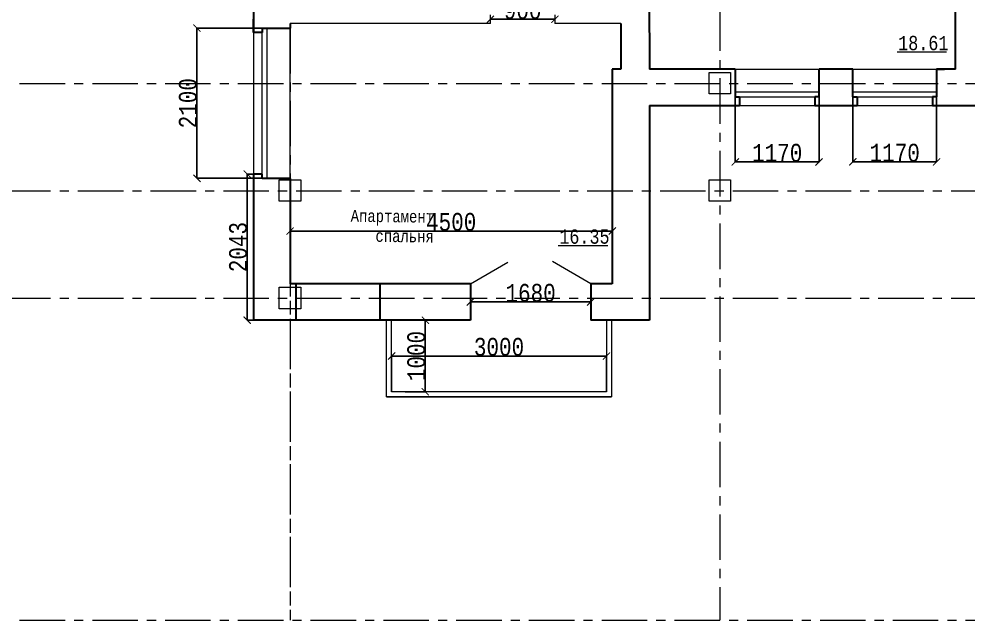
# Model space of a CAD drawing. Header units: millimetres. Extents: x -689206 to 4969298, y -1019800 to 703299.
# Drawn here: x 338194 to 351458, y 539027 to 547427 of the extents above; entities that cross this region are included whole.
import ezdxf

# ---------------------------------------------------------------- set-up
doc = ezdxf.new("R2010")
doc.units = ezdxf.units.MM
doc.linetypes.add('осеваяX2', pattern=[101.6, 63.5, -12.7, 12.7, -12.7])
for name, color, linetype, lineweight in [('б', 231, 'Continuous', 30), ('БАЛКОН', 7, 'Continuous', 20), ('несущие', 7, 'Continuous', 30), ('ОКНА', 250, 'Continuous', 20), ('ПЕРЕГОРОДКИ', 252, 'Continuous', 9), ('РАЗМЕРЫ', 7, 'Continuous', 9), ('стены', 7, 'Continuous', 20)]:
    doc.layers.add(name, color=color, linetype=linetype, lineweight=lineweight)
doc.styles.add('Аннотативный', font='isocteur.ttf', dxfattribs={"width": 0.7, "height": 250})
doc.dimstyles.new('Аннотативный', dxfattribs={"dimscale": 0, "dimtxt": 250, "dimasz": 100, "dimexe": 1.25, "dimexo": 0.625, "dimtad": 1, "dimdec": 0, "dimtxsty": 'Аннотативный', "dimblk": 'ARCHTICK', "dimcen": 2.5, "dimadec": 0, "dimazin": 0, "dimtfac": 1, "dimtdec": 0, "dimtmove": 0, "dimatfit": 3, "dimfxl": 1, "dimarcsym": 0})

# ---------------------------------------------------------------- blocks, each defined once
blk = doc.blocks.new('_ArchTick')
at = {"color": 0, "linetype": 'ByBlock', "const_width": 0.15}
blk.add_lwpolyline([(-0.5, -0.5), (0.5, 0.5)], dxfattribs=at)
blk = doc.blocks.new('*D393')
at = {"layer": 'Defpoints', "color": 0, "lineweight": 20, "transparency": 16777216}
for p in [(341978, 544463), (341978, 543727), (346478, 543727)]:
    blk.add_point(p, dxfattribs=at)
at = {"layer": 'стены', "color": 0, "lineweight": -2, "transparency": 16777216}
for p, q in [((341978, 543728), (341978, 544464)), ((346478, 544463), (341978, 544463)), ((346478, 543728), (346478, 544464))]:
    blk.add_line(p, q, dxfattribs=at)
at = {"layer": 'стены', "color": 0, "lineweight": -2, "transparency": 16777216, "xscale": 100, "yscale": 100, "zscale": 100, "rotation": 180}
blk.add_blockref('_ArchTick', (341978, 544463), dxfattribs=at)
at = {"layer": 'стены', "color": 0, "lineweight": -2, "transparency": 16777216, "xscale": 100, "yscale": 100, "zscale": 100}
blk.add_blockref('_ArchTick', (346478, 544463), dxfattribs=at)
at = {"layer": 'стены', "color": 0, "transparency": 16777216, "insert": (344228, 544589), "char_height": 250, "attachment_point": 5, "style": 'Аннотативный'}
blk.add_mtext('4500', dxfattribs=at)
blk = doc.blocks.new('*D410')
at = {"layer": 'Defpoints', "color": 0, "lineweight": 20, "transparency": 16777216}
for p in [(344776, 547423), (344776, 547423), (345676, 547423)]:
    blk.add_point(p, dxfattribs=at)
at = {"layer": 'стены', "color": 0, "lineweight": -2, "transparency": 16777216}
for p, q in [((344776, 547424), (344776, 547424)), ((345676, 547423), (344776, 547423)), ((345676, 547424), (345676, 547424))]:
    blk.add_line(p, q, dxfattribs=at)
at = {"layer": 'стены', "color": 0, "lineweight": -2, "transparency": 16777216, "xscale": 100, "yscale": 100, "zscale": 100, "rotation": 180}
blk.add_blockref('_ArchTick', (344776, 547423), dxfattribs=at)
at = {"layer": 'стены', "color": 0, "lineweight": -2, "transparency": 16777216, "xscale": 100, "yscale": 100, "zscale": 100}
blk.add_blockref('_ArchTick', (345676, 547423), dxfattribs=at)
at = {"layer": 'стены', "color": 0, "transparency": 16777216, "insert": (345226, 547549), "char_height": 250, "attachment_point": 5, "style": 'Аннотативный'}
blk.add_mtext('900', dxfattribs=at)
blk = doc.blocks.new('*D453')
at = {"layer": 'Defpoints', "color": 0, "linetype": 'ByBlock', "lineweight": 20, "transparency": 16777216}
for p in [(344497, 543472), (344497, 543472), (346177, 543472)]:
    blk.add_point(p, dxfattribs=at)
at = {"layer": 'ПЕРЕГОРОДКИ', "color": 0, "linetype": 'ByBlock', "lineweight": -2, "transparency": 16777216}
for p, q in [((344497, 543473), (344497, 543474)), ((346177, 543472), (344497, 543472)), ((346177, 543473), (346177, 543474))]:
    blk.add_line(p, q, dxfattribs=at)
at = {"layer": 'ПЕРЕГОРОДКИ', "color": 0, "linetype": 'ByBlock', "lineweight": -2, "transparency": 16777216, "xscale": 100, "yscale": 100, "zscale": 100, "rotation": 180}
blk.add_blockref('_ArchTick', (344497, 543472), dxfattribs=at)
at = {"layer": 'ПЕРЕГОРОДКИ', "color": 0, "linetype": 'ByBlock', "lineweight": -2, "transparency": 16777216, "xscale": 100, "yscale": 100, "zscale": 100}
blk.add_blockref('_ArchTick', (346177, 543472), dxfattribs=at)
at = {"layer": 'ПЕРЕГОРОДКИ', "color": 0, "linetype": 'ByBlock', "lineweight": 13, "transparency": 16777216, "insert": (345337, 543598), "char_height": 250, "attachment_point": 5, "style": 'Аннотативный'}
blk.add_mtext('1680', dxfattribs=at)
blk = doc.blocks.new('*D454')
at = {"layer": 'Defpoints', "color": 0, "linetype": 'ByBlock', "lineweight": 20, "transparency": 16777216}
for p in [(343585, 543217), (343867, 543217), (343585, 542217)]:
    blk.add_point(p, dxfattribs=at)
at = {"layer": 'ПЕРЕГОРОДКИ', "color": 0, "linetype": 'ByBlock', "lineweight": -2, "transparency": 16777216}
for p, q in [((343586, 543217), (343868, 543217)), ((343867, 542217), (343867, 543217)), ((343586, 542217), (343868, 542217))]:
    blk.add_line(p, q, dxfattribs=at)
at = {"layer": 'ПЕРЕГОРОДКИ', "color": 0, "linetype": 'ByBlock', "lineweight": -2, "transparency": 16777216, "xscale": 100, "yscale": 100, "zscale": 100}
for p, rotation in [((343867, 543217), 90), ((343867, 542217), 270)]:
    blk.add_blockref('_ArchTick', p, dxfattribs=dict(at, rotation=rotation))
at = {"layer": 'ПЕРЕГОРОДКИ', "color": 0, "linetype": 'ByBlock', "lineweight": 13, "transparency": 16777216, "insert": (343742, 542717), "char_height": 250, "attachment_point": 5, "rotation": 90, "style": 'Аннотативный'}
blk.add_mtext('1000', dxfattribs=at)
blk = doc.blocks.new('*D457')
at = {"layer": 'Defpoints', "color": 0, "linetype": 'ByBlock', "lineweight": 20, "transparency": 16777216}
for p in [(343396, 542717), (343396, 542217), (346396, 542217)]:
    blk.add_point(p, dxfattribs=at)
at = {"layer": 'ПЕРЕГОРОДКИ', "color": 0, "linetype": 'ByBlock', "lineweight": -2, "transparency": 16777216}
for p, q in [((343396, 542218), (343396, 542719)), ((346396, 542717), (343396, 542717)), ((346396, 542218), (346396, 542719))]:
    blk.add_line(p, q, dxfattribs=at)
at = {"layer": 'ПЕРЕГОРОДКИ', "color": 0, "linetype": 'ByBlock', "lineweight": -2, "transparency": 16777216, "xscale": 100, "yscale": 100, "zscale": 100, "rotation": 180}
blk.add_blockref('_ArchTick', (343396, 542717), dxfattribs=at)
at = {"layer": 'ПЕРЕГОРОДКИ', "color": 0, "linetype": 'ByBlock', "lineweight": -2, "transparency": 16777216, "xscale": 100, "yscale": 100, "zscale": 100}
blk.add_blockref('_ArchTick', (346396, 542717), dxfattribs=at)
at = {"layer": 'ПЕРЕГОРОДКИ', "color": 0, "linetype": 'ByBlock', "lineweight": 13, "transparency": 16777216, "insert": (344896, 542843), "char_height": 250, "attachment_point": 5, "style": 'Аннотативный'}
blk.add_mtext('3000', dxfattribs=at)
blk = doc.blocks.new('*D442')
at = {"layer": 'Defpoints', "color": 0, "linetype": 'ByBlock', "lineweight": 20, "transparency": 16777216}
for p in [(340678, 547300), (341978, 547300), (341978, 545200)]:
    blk.add_point(p, dxfattribs=at)
at = {"layer": 'несущие', "color": 0, "linetype": 'ByBlock', "lineweight": -2, "transparency": 16777216}
for p, q in [((341977, 547300), (340677, 547300)), ((340678, 545200), (340678, 547300)), ((341977, 545200), (340677, 545200))]:
    blk.add_line(p, q, dxfattribs=at)
at = {"layer": 'несущие', "color": 0, "linetype": 'ByBlock', "lineweight": -2, "transparency": 16777216, "xscale": 100, "yscale": 100, "zscale": 100}
for p, rotation in [((340678, 547300), 90), ((340678, 545200), 270)]:
    blk.add_blockref('_ArchTick', p, dxfattribs=dict(at, rotation=rotation))
at = {"layer": 'несущие', "color": 0, "linetype": 'ByBlock', "lineweight": 13, "transparency": 16777216, "insert": (340553, 546250), "char_height": 250, "attachment_point": 5, "rotation": 90, "style": 'Аннотативный'}
blk.add_mtext('2100', dxfattribs=at)
blk = doc.blocks.new('*D443')
at = {"layer": 'Defpoints', "color": 0, "linetype": 'ByBlock', "lineweight": 20, "transparency": 16777216}
for p in [(341380, 545260), (341468, 545260), (341468, 543217)]:
    blk.add_point(p, dxfattribs=at)
at = {"layer": 'несущие', "color": 0, "linetype": 'ByBlock', "lineweight": -2, "transparency": 16777216}
for p, q in [((341467, 545260), (341379, 545260)), ((341380, 543217), (341380, 545260)), ((341467, 543217), (341379, 543217))]:
    blk.add_line(p, q, dxfattribs=at)
at = {"layer": 'несущие', "color": 0, "linetype": 'ByBlock', "lineweight": -2, "transparency": 16777216, "xscale": 100, "yscale": 100, "zscale": 100}
for p, rotation in [((341380, 545260), 90), ((341380, 543217), 270)]:
    blk.add_blockref('_ArchTick', p, dxfattribs=dict(at, rotation=rotation))
at = {"layer": 'несущие', "color": 0, "linetype": 'ByBlock', "lineweight": 13, "transparency": 16777216, "insert": (341254, 544239), "char_height": 250, "attachment_point": 5, "rotation": 90, "style": 'Аннотативный'}
blk.add_mtext('2043', dxfattribs=at)
blk = doc.blocks.new('*D464')
at = {"layer": 'Defpoints', "color": 0, "linetype": 'ByBlock', "lineweight": 20, "transparency": 16777216}
for p in [(349836, 546727), (351006, 546727), (349836, 545430)]:
    blk.add_point(p, dxfattribs=at)
at = {"layer": 'РАЗМЕРЫ', "color": 0, "linetype": 'ByBlock', "lineweight": -2, "transparency": 16777216}
for p, q in [((349836, 546727), (349836, 545429)), ((351006, 546727), (351006, 545429)), ((351006, 545430), (349836, 545430))]:
    blk.add_line(p, q, dxfattribs=at)
at = {"layer": 'РАЗМЕРЫ', "color": 0, "linetype": 'ByBlock', "lineweight": -2, "transparency": 16777216, "xscale": 100, "yscale": 100, "zscale": 100, "rotation": 180}
blk.add_blockref('_ArchTick', (349836, 545430), dxfattribs=at)
at = {"layer": 'РАЗМЕРЫ', "color": 0, "linetype": 'ByBlock', "lineweight": -2, "transparency": 16777216, "xscale": 100, "yscale": 100, "zscale": 100}
blk.add_blockref('_ArchTick', (351006, 545430), dxfattribs=at)
at = {"layer": 'РАЗМЕРЫ', "color": 0, "linetype": 'ByBlock', "lineweight": 13, "transparency": 16777216, "insert": (350421, 545556), "char_height": 250, "attachment_point": 5, "style": 'Аннотативный'}
blk.add_mtext('1170', dxfattribs=at)
blk = doc.blocks.new('*D465')
at = {"layer": 'Defpoints', "color": 0, "linetype": 'ByBlock', "lineweight": 20, "transparency": 16777216}
for p in [(348195, 546727), (349365, 546727), (349365, 545429)]:
    blk.add_point(p, dxfattribs=at)
at = {"layer": 'РАЗМЕРЫ', "color": 0, "linetype": 'ByBlock', "lineweight": -2, "transparency": 16777216}
for p, q in [((348195, 546727), (348195, 545428)), ((349365, 546727), (349365, 545428)), ((348195, 545429), (349365, 545429))]:
    blk.add_line(p, q, dxfattribs=at)
at = {"layer": 'РАЗМЕРЫ', "color": 0, "linetype": 'ByBlock', "lineweight": -2, "transparency": 16777216, "xscale": 100, "yscale": 100, "zscale": 100, "rotation": 180}
blk.add_blockref('_ArchTick', (348195, 545429), dxfattribs=at)
at = {"layer": 'РАЗМЕРЫ', "color": 0, "linetype": 'ByBlock', "lineweight": -2, "transparency": 16777216, "xscale": 100, "yscale": 100, "zscale": 100}
blk.add_blockref('_ArchTick', (349365, 545429), dxfattribs=at)
at = {"layer": 'РАЗМЕРЫ', "color": 0, "linetype": 'ByBlock', "lineweight": 13, "transparency": 16777216, "insert": (348780, 545555), "char_height": 250, "attachment_point": 5, "style": 'Аннотативный'}
blk.add_mtext('1170', dxfattribs=at)

msp = doc.modelspace()

# ---------------------------------------------------------------- linework, layer by layer
at = {"layer": 'б', "color": 18, "linetype": 'ByBlock', "lineweight": 25, "true_color": 0x000000}
msp.add_line((346466.1, 542147.3), (343326.1, 542147.3), dxfattribs=at)
at = {"layer": 'БАЛКОН'}
for p, q in [((343326.1, 542147.3), (343326.1, 543217.3)), ((343396.1, 542217.3), (343396.1, 543217.3)), ((346396.1, 543217.3), (346396.1, 542217.3)), ((346466.1, 543217.3), (346466.1, 542147.3)), ((346396.1, 542217.3), (343396.1, 542217.3))]:
    msp.add_line(p, q, dxfattribs=at)
at = {"layer": 'несущие', "color": 18, "linetype": 'ByBlock', "lineweight": 30, "true_color": 0x000000}
for p, q in [((341468, 547239.9), (341468, 547426.2)), ((341588, 547299.9), (341978, 547299.9)), ((341588, 547299.9), (341588, 547239.9)), ((341588, 547239.9), (341468, 547239.9)), ((341588, 545259.9), (341468, 545259.9)), ((341588, 545199.9), (341588, 545259.9)), ((341978, 545199.9), (341588, 545199.9)), ((342064.1, 543217.3), (342064.1, 543727.3)), ((343234.1, 543727.3), (343234.1, 543217.3))]:
    msp.add_line(p, q, dxfattribs=at)
at = {"layer": 'несущие', "linetype": 'ByBlock', "lineweight": 20}
for p, q in [((341658, 545199.9), (341658, 547299.9)), ((341978, 545199.9), (341978, 547299.9)), ((341588, 545259.9), (341588, 547239.9))]:
    msp.add_line(p, q, dxfattribs=at)
at = {"layer": 'несущие', "color": 0}
for p, q in [((348195, 546727.3), (346994.8, 546727.3)), ((349836.3, 546727.3), (349365, 546727.3)), ((351268.1, 546727.3), (351006.3, 546727.3)), ((346995.2, 546217.3), (348255, 546217.3)), ((349305, 546217.3), (349896.3, 546217.3)), ((350946.3, 546217.3), (352310.1, 546217.3)), ((346996.1, 546047.4), (346996.1, 543217.3))]:
    msp.add_line(p, q, dxfattribs=at)
at = {"layer": 'несущие', "linetype": 'ByBlock', "lineweight": 30}
for p, q in [((348195, 546727.3), (348195, 546337.3)), ((349365, 546337.3), (349365, 546727.3)), ((349836.3, 546337.3), (349836.3, 546727.3)), ((351006.3, 546727.3), (351117.6, 546727.3)), ((351006.3, 546727.3), (351006.3, 546337.3)), ((348195, 546337.3), (348255, 546337.3)), ((348255, 546337.3), (348255, 546217.3)), ((349365, 546337.3), (349305, 546337.3)), ((349305, 546337.3), (349305, 546217.3)), ((349836.3, 546337.3), (349896.3, 546337.3)), ((349896.3, 546337.3), (349896.3, 546217.3)), ((351006.3, 546337.3), (350946.3, 546337.3)), ((350946.3, 546337.3), (350946.3, 546217.3)), ((349305, 546217.3), (349476.3, 546217.3))]:
    msp.add_line(p, q, dxfattribs=at)
at = {"layer": 'несущие', "color": 18, "linetype": 'ByBlock', "lineweight": 13, "true_color": 0x000000}
for p, q in [((341588, 545199.9), (341658, 545199.9)), ((342064.1, 543727.3), (343234.1, 543727.3))]:
    msp.add_line(p, q, dxfattribs=at)
at = {"layer": 'ОКНА', "linetype": 'ByBlock'}
for p, q in [((348195, 546727.3), (349365, 546727.3)), ((349836.3, 546727.3), (351006.3, 546727.3)), ((348195, 546407.3), (349365, 546407.3)), ((349836.3, 546407.3), (351006.3, 546407.3)), ((348255, 546337.3), (349305, 546337.3)), ((349896.3, 546337.3), (350946.3, 546337.3)), ((348255, 546217.3), (349305, 546217.3)), ((349896.3, 546217.3), (350946.3, 546217.3))]:
    msp.add_line(p, q, dxfattribs=at)
at = {"layer": 'ОКНА', "color": 0}
msp.add_line((341978, 544174.9), (341978, 543974.9), dxfattribs=at)
at = {"layer": 'ПЕРЕГОРОДКИ', "color": 18, "linetype": 'ByBlock', "lineweight": 13, "true_color": 0x000000}
for p, q in [((344497.1, 543727.3), (345019.9, 544029.2)), ((346177.1, 543727.3), (345643.4, 544035.5))]:
    msp.add_line(p, q, dxfattribs=at)
at = {"layer": 'ПЕРЕГОРОДКИ', "color": 18, "linetype": 'ByBlock', "lineweight": 30, "true_color": 0x000000}
for p, q in [((344497.1, 543727.3), (344497.1, 543217.3)), ((346478.1, 543727.3), (346177.1, 543727.3)), ((346177.1, 543727.3), (346177.1, 543217.3)), ((346996.1, 543217.3), (346466.1, 543217.3))]:
    msp.add_line(p, q, dxfattribs=at)
at = {"layer": 'РАЗМЕРЫ', "color": 114, "true_color": 0x139b48}
for p, q in [((350455.1, 546966.8), (351144.4, 546966.8)), ((345723.8, 544262), (346413, 544262))]:
    msp.add_line(p, q, dxfattribs=at)
at = {"layer": 'РАЗМЕРЫ', "linetype": 'ByBlock', "lineweight": 30}
for p, q in [((346598.1, 546727.3), (346478.1, 546727.3)), ((346478.1, 546727.3), (346478.1, 546217.3))]:
    msp.add_line(p, q, dxfattribs=at)
at = {"layer": 'стены', "color": 1, "linetype": 'осеваяX2', "lineweight": 15, "ltscale": 10}
for p, q in [((347978, 583174.8), (347978, 539027.3)), ((323978, 546527.3), (396128, 546527.3)), ((323775.7, 545027.3), (395925.7, 545027.3)), ((323775.7, 543527.3), (395925.7, 543527.3)), ((323978, 539027.3), (396128, 539027.3))]:
    msp.add_line(p, q, dxfattribs=at)
at = {"layer": 'стены', "lineweight": 30}
for p, q in [((346988.1, 553837.3), (346994.8, 546727.3)), ((351268.1, 546727.3), (351268.1, 550125.9)), ((341468, 548495.5), (341468, 547239.9)), ((341978, 547362.9), (341978, 547299.9)), ((346598.1, 547362.9), (346598.1, 546727.3)), ((346478.1, 546727.3), (346478.1, 543727.3)), ((346995.8, 546217.3), (346996.1, 546047.4)), ((341468, 545259.9), (341468, 543217.3)), ((341978, 545199.9), (341978, 543727.3)), ((344497.1, 543727.3), (341978, 543727.3)), ((346478.1, 543727.3), (346177.1, 543727.3)), ((344497.1, 543217.3), (341468, 543217.3)), ((346996.1, 543217.3), (346177.1, 543217.3))]:
    msp.add_line(p, q, dxfattribs=at)
at = {"layer": 'стены'}
for p, q in [((344775.8, 547362.9), (344775.8, 547482.9)), ((345675.8, 547482.9), (345675.8, 547362.9)), ((344775.8, 547362.9), (341978, 547362.9)), ((346598.1, 547362.9), (345675.8, 547362.9)), ((341468, 545259.9), (341468, 544589.4))]:
    msp.add_line(p, q, dxfattribs=at)
at = {"layer": 'стены', "color": 1, "linetype": 'осеваяX2', "ltscale": 10}
for p in [(341978, 547299.9), (341978, 545199.9), (341978, 545199.9)]:
    msp.add_line(p, (341978, 539027.3), dxfattribs=at)
at = {"layer": 'стены', "lineweight": 20}
msp.add_line((341468, 547239.9), (341468, 545259.9), dxfattribs=at)
at = {"layer": 'стены', "color": 240, "true_color": 0xed1f24}
for points in [[(347828, 546679.3), (348128, 546679.3), (348128, 546379.3), (347828, 546379.3)], [(341828, 545179.3), (342128, 545179.3), (342128, 544879.3), (341828, 544879.3)], [(347828, 545179.3), (348128, 545179.3), (348128, 544879.3), (347828, 544879.3)], [(341828, 543677.3), (342128, 543677.3), (342128, 543377.3), (341828, 543377.3)]]:
    msp.add_lwpolyline(points, close=True, dxfattribs=at)

# ---------------------------------------------------------------- texts
at = {"insert": (343989.5, 544744.9), "char_height": 165.8, "width": 766.271, "attachment_point": 3, "rotation": 359.29601, "style": 'Аннотативный'}
msp.add_mtext('Апартамент\\Pспальня', dxfattribs=at)
at = {"layer": 'РАЗМЕРЫ', "color": 114, "true_color": 0x139b48, "char_height": 200, "width": 656.117, "attachment_point": 1, "style": 'Аннотативный'}
for s, insert in [('18.61', (350469.2, 547190.8)), ('16.35', (345737.9, 544486))]:
    msp.add_mtext(s, dxfattribs=dict(at, insert=insert))

# ---------------------------------------------------------------- dimensions: what is measured, and where the dimension line sits
at = {"layer": 'несущие', "color": 18, "linetype": 'ByBlock', "lineweight": 13, "true_color": 0x000000}
for base, p1, p2, picture, middle in [((340678.3, 547299.9), (341978, 545199.9), (341978, 547299.9), '*D442', (340552.7, 546249.9)), ((341380.1, 545259.9), (341468, 543217.3), (341468, 545259.9), '*D443', (341254.5, 544238.6))]:
    dim = msp.add_linear_dim(base=base, p1=p1, p2=p2, angle=90, dimstyle='Аннотативный', dxfattribs=at)
    dim.commit()
    dim.dimension.update_dxf_attribs({"geometry": picture, "text_midpoint": middle})
at = {"layer": 'ПЕРЕГОРОДКИ', "color": 18, "linetype": 'ByBlock', "lineweight": 13, "true_color": 0x000000}
for base, p1, p2, picture, middle in [((344497.1, 543472.3), (346177.1, 543472.3), (344497.1, 543472.3), '*D453', (345337.1, 543598)), ((343396.1, 542717.3), (346396.1, 542217.3), (343396.1, 542217.3), '*D457', (344896.1, 542843))]:
    dim = msp.add_linear_dim(base=base, p1=p1, p2=p2, dimstyle='Аннотативный', dxfattribs=at)
    dim.commit()
    dim.dimension.update_dxf_attribs({"geometry": picture, "text_midpoint": middle})
dim = msp.add_linear_dim(base=(343867.2, 543217.3), p1=(343585.2, 542217.3), p2=(343585.2, 543217.3), angle=90, dimstyle='Аннотативный', dxfattribs=at)
dim.commit()
dim.dimension.update_dxf_attribs({"geometry": '*D454', "text_midpoint": (343741.5, 542717.3)})
at = {"layer": 'РАЗМЕРЫ', "linetype": 'ByBlock', "lineweight": 13}
for base, p1, p2, picture, middle in [((349365, 545429.2), (348195, 546727.3), (349365, 546727.3), '*D465', (348780, 545554.8)), ((349836.3, 545430.5), (351006.3, 546727.3), (349836.3, 546727.3), '*D464', (350421.3, 545556.1))]:
    dim = msp.add_linear_dim(base=base, p1=p1, p2=p2, dimstyle='Аннотативный', dxfattribs=at)
    dim.commit()
    dim.dimension.update_dxf_attribs({"geometry": picture, "text_midpoint": middle})
at = {"layer": 'стены'}
for p1, p2, distance, picture, middle in [((345675.8, 547422.9), (344775.8, 547422.9), 0, '*D410', (345225.8, 547548.5)), ((346478.1, 543727.3), (341978, 543727.3), -735.6, '*D393', (344228, 544588.6))]:
    dim = msp.add_aligned_dim(p1=p1, p2=p2, distance=distance, dimstyle='Аннотативный', dxfattribs=at)
    dim.commit()
    dim.dimension.update_dxf_attribs({"geometry": picture, "text_midpoint": middle})

doc.saveas('drawing.dxf')
